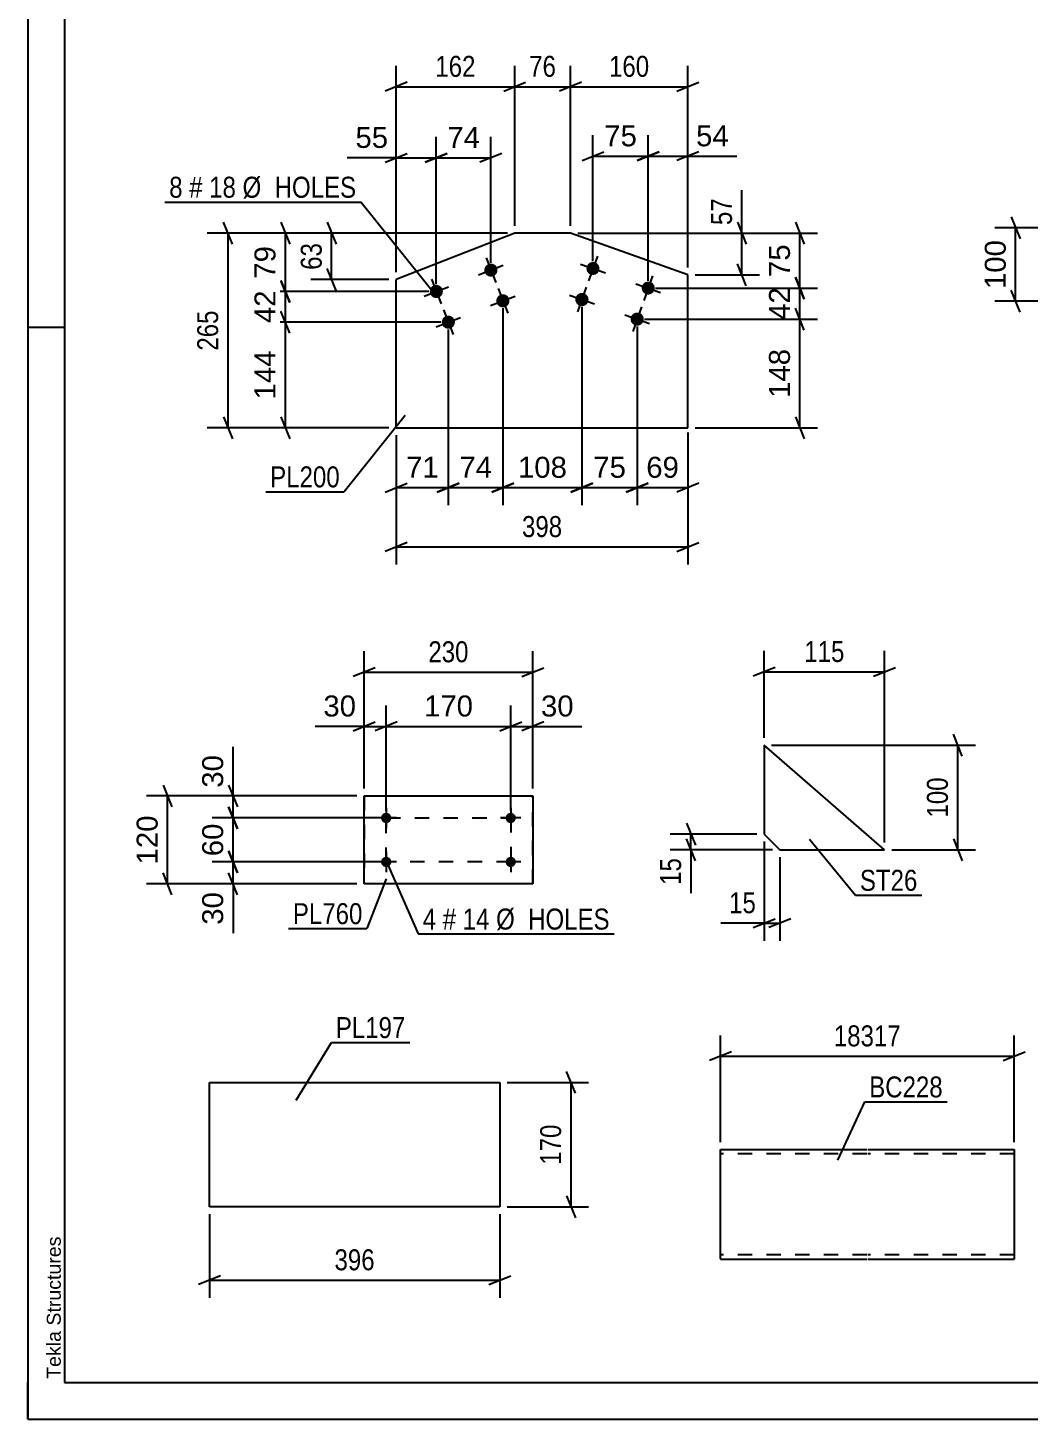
# Model space of a CAD drawing. Header units: millimetres. Extents: x 0 to 420, y 0 to 297.
# Drawn here: x 0 to 136.7, y 0 to 189.9 of the extents above; entities that cross this region are included whole.
import ezdxf

# ---------------------------------------------------------------- set-up
doc = ezdxf.new("R2010")
doc.units = ezdxf.units.MM
doc.linetypes.add('DXK_LINE_DOT2', pattern=[3.9198, 1.9599, -1.9599])
doc.styles.add('Arial', font='ARIAL.TTF', dxfattribs={"height": 0.2})
doc.styles.add('Arial Narrow', font='ARIALN.TTF', dxfattribs={"height": 0.2})

# ---------------------------------------------------------------- blocks, each defined once
blk = doc.blocks.new('Unknown-203774914-1113')
at = {"color": 5, "linetype": 'Continuous'}
for p, q in [((0, 297), (0, 0)), ((5, 292), (5, 5)), ((5, 149), (0, 149)), ((0, 0), (0, 5)), ((5, 5), (415, 5)), ((0, 0), (420, 0))]:
    blk.add_line(p, q, dxfattribs=at)
at = {"color": 174, "linetype": 'Continuous', "style": 'Arial'}
blk.add_text('Tekla Structures', height=1.9102, rotation=90, dxfattribs=at).set_placement((4.5, 5.5))
blk = doc.blocks.new('Part-203774914-8723 - 8711')
at = {"color": 2, "linetype": 'Continuous'}
for p, q in [((94.53, 21.91), (94.53, 36.82)), ((94.53, 36.82), (114.53, 36.82)), ((114.63, 36.82), (134.63, 36.82)), ((134.63, 36.82), (134.63, 21.82)), ((94.53, 21.91), (94.53, 21.82)), ((94.53, 21.82), (114.53, 21.82)), ((114.63, 21.82), (134.63, 21.82))]:
    blk.add_line(p, q, dxfattribs=at)
at = {"color": 7, "linetype": 'DXK_LINE_DOT2'}
for p, q in [((114.53, 36.22), (94.53, 36.22)), ((134.63, 36.22), (114.63, 36.22)), ((134.63, 36.73), (134.63, 36.82)), ((94.53, 22.42), (94.53, 22.46)), ((114.53, 22.42), (94.53, 22.42)), ((134.63, 22.42), (114.63, 22.42)), ((134.63, 22.42), (134.63, 22.46))]:
    blk.add_line(p, q, dxfattribs=at)
blk = doc.blocks.new('Part-203774914-3545 - 3529')
at = {"color": 2, "linetype": 'Continuous'}
for p, q in [((24.78, 28.97), (24.78, 45.97)), ((24.78, 45.97), (64.42, 45.97)), ((64.42, 45.97), (64.42, 28.97)), ((64.42, 28.97), (24.78, 28.97))]:
    blk.add_line(p, q, dxfattribs=at)
blk = doc.blocks.new('Part-203774914-3329 - 3280')
at = {"color": 2, "linetype": 'Continuous'}
for p, q in [((45.91, 73.05), (45.91, 85.05)), ((45.91, 85.05), (45.91, 85.05)), ((45.91, 85.05), (68.91, 85.05)), ((68.91, 85.05), (68.91, 73.05)), ((45.91, 73.05), (45.91, 73.05)), ((68.91, 73.05), (45.91, 73.05))]:
    blk.add_line(p, q, dxfattribs=at)
at = {"color": 7, "linetype": 'DXK_LINE_DOT2'}
for p, q in [((45.91, 85.05), (45.91, 73.05)), ((45.91, 85.05), (45.91, 85.05)), ((68.91, 73.05), (68.91, 85.05)), ((45.91, 73.05), (45.91, 73.05))]:
    blk.add_line(p, q, dxfattribs=at)
blk = doc.blocks.new('Bolt-203774914-3314 - 3280')
at = {"linetype": 'Continuous'}
for points in [[(48.21, 82.05), (48.23, 82.2), (48.27, 82.34), (48.35, 82.46), (48.44, 82.57), (48.56, 82.66), (48.7, 82.72), (48.84, 82.75), (48.99, 82.75), (49.13, 82.72), (49.26, 82.66), (49.38, 82.57), (49.48, 82.46), (49.55, 82.34), (49.6, 82.2), (49.61, 82.05), (49.6, 81.9), (49.55, 81.77), (49.48, 81.64), (49.38, 81.53), (49.26, 81.44), (49.13, 81.38), (48.99, 81.35), (48.84, 81.35), (48.7, 81.38), (48.56, 81.44), (48.44, 81.53), (48.35, 81.64), (48.27, 81.77), (48.23, 81.9)], [(65.21, 82.05), (65.23, 82.2), (65.27, 82.34), (65.35, 82.46), (65.44, 82.57), (65.56, 82.66), (65.7, 82.72), (65.84, 82.75), (65.99, 82.75), (66.13, 82.72), (66.26, 82.66), (66.38, 82.57), (66.48, 82.46), (66.55, 82.34), (66.6, 82.2), (66.61, 82.05), (66.6, 81.9), (66.55, 81.77), (66.48, 81.64), (66.38, 81.53), (66.26, 81.44), (66.13, 81.38), (65.99, 81.35), (65.84, 81.35), (65.7, 81.38), (65.56, 81.44), (65.44, 81.53), (65.35, 81.64), (65.27, 81.77), (65.23, 81.9)], [(48.21, 76.05), (48.23, 76.2), (48.27, 76.34), (48.35, 76.46), (48.44, 76.57), (48.56, 76.66), (48.7, 76.72), (48.84, 76.75), (48.99, 76.75), (49.13, 76.72), (49.26, 76.66), (49.38, 76.57), (49.48, 76.46), (49.55, 76.34), (49.6, 76.2), (49.61, 76.05), (49.6, 75.9), (49.55, 75.77), (49.48, 75.64), (49.38, 75.53), (49.26, 75.44), (49.13, 75.38), (48.99, 75.35), (48.84, 75.35), (48.7, 75.38), (48.56, 75.44), (48.44, 75.53), (48.35, 75.64), (48.27, 75.77), (48.23, 75.9)], [(65.21, 76.05), (65.23, 76.2), (65.27, 76.34), (65.35, 76.46), (65.44, 76.57), (65.56, 76.66), (65.7, 76.72), (65.84, 76.75), (65.99, 76.75), (66.13, 76.72), (66.26, 76.66), (66.38, 76.57), (66.48, 76.46), (66.55, 76.34), (66.6, 76.2), (66.61, 76.05), (66.6, 75.9), (66.55, 75.77), (66.48, 75.64), (66.38, 75.53), (66.26, 75.44), (66.13, 75.38), (65.99, 75.35), (65.84, 75.35), (65.7, 75.38), (65.56, 75.44), (65.44, 75.53), (65.35, 75.64), (65.27, 75.77), (65.23, 75.9)]]:
    blk.add_hatch(color=1, dxfattribs=at).paths.add_polyline_path(points)
at = {"color": 1, "linetype": 'Continuous'}
for p, q in [((50.31, 82.05), (47.51, 82.05)), ((48.91, 83.45), (48.91, 80.65)), ((67.31, 82.05), (64.51, 82.05)), ((65.91, 83.45), (65.91, 80.65)), ((50.31, 76.05), (47.51, 76.05)), ((48.91, 77.45), (48.91, 74.65)), ((67.31, 76.05), (64.51, 76.05)), ((65.91, 77.45), (65.91, 74.65))]:
    blk.add_line(p, q, dxfattribs=at)
blk = doc.blocks.new('Part-203774914-3187 - 3171')
at = {"color": 2, "linetype": 'Continuous'}
for p, q in [((100.51, 91.99), (100.51, 79.85)), ((116.93, 77.7), (100.51, 91.99)), ((100.51, 79.85), (102.65, 77.7)), ((102.65, 77.7), (116.93, 77.7))]:
    blk.add_line(p, q, dxfattribs=at)
blk = doc.blocks.new('Part-203774914-1694 - 1678')
at = {"color": 2, "linetype": 'Continuous'}
for p, q in [((66.45, 161.85), (50.29, 155.52)), ((74.07, 161.85), (66.45, 161.85)), ((90.09, 156.16), (74.07, 161.85)), ((90.09, 135.3), (90.09, 156.16)), ((50.29, 135.3), (50.29, 155.52)), ((50.29, 135.3), (90.09, 135.3))]:
    blk.add_line(p, q, dxfattribs=at)
blk = doc.blocks.new('Bolt-203774914-1699 - 1678')
at = {"linetype": 'Continuous'}
for points in [[(77.98, 156.74, -1), (76.29, 157.34, -1)], [(85.52, 154.07, -1), (83.83, 154.67, -1)], [(76.48, 152.5, -1), (74.78, 153.1, -1)], [(84.02, 149.83, -1), (82.32, 150.43, -1)]]:
    blk.add_hatch(color=1, dxfattribs=at).paths.add_polyline_path(points)
at = {"color": 1, "linetype": 'Continuous'}
for p, q in [((75.44, 157.64), (78.83, 156.44)), ((77.74, 158.74), (76.53, 155.35)), ((85.28, 156.06), (84.07, 152.67)), ((76.23, 154.5), (75.03, 151.11)), ((82.98, 154.97), (86.37, 153.77)), ((73.94, 153.4), (77.33, 152.2)), ((81.48, 150.73), (84.87, 149.53)), ((83.77, 151.82), (82.57, 148.43))]:
    blk.add_line(p, q, dxfattribs=at)
blk = doc.blocks.new('Bolt-203774914-1704 - 1678')
at = {"linetype": 'Continuous'}
for points in [[(64.04, 157.15, -1), (62.37, 156.49, -1)], [(56.59, 154.23, -1), (54.92, 153.58, -1)], [(65.68, 152.96, -1), (64.01, 152.3, -1)], [(58.23, 150.04, -1), (56.56, 149.39, -1)]]:
    blk.add_hatch(color=1, dxfattribs=at).paths.add_polyline_path(points)
at = {"color": 1, "linetype": 'Continuous'}
for p, q in [((62.55, 158.5), (63.86, 155.14)), ((61.53, 156.16), (64.88, 157.48)), ((54.08, 153.25), (57.43, 154.56)), ((55.1, 155.58), (56.41, 152.23)), ((64.19, 154.3), (65.5, 150.95)), ((63.17, 151.97), (66.52, 153.28)), ((55.72, 149.06), (59.07, 150.37)), ((56.74, 151.39), (58.05, 148.04))]:
    blk.add_line(p, q, dxfattribs=at)
blk = doc.blocks.new('Rectangle-203774914-3398 - 3280')
at = {"color": 1, "linetype": 'DXK_LINE_DOT2'}
blk.add_lwpolyline([(48.91, 82.05), (65.91, 82.05), (65.91, 76.05), (48.91, 76.05), (48.91, 82.05)], close=True, dxfattribs=at)
blk = doc.blocks.new('StraightDimension-203774914-2907 - 2888')
at = {"color": 7, "linetype": 'Continuous'}
for p, q in [((134.23, 164.07), (135.43, 161.07)), ((149.74, 162.57), (131.98, 162.57)), ((134.83, 152.57), (134.83, 162.57)), ((135.43, 151.07), (134.23, 154.07)), ((154.97, 152.57), (131.98, 152.57))]:
    blk.add_line(p, q, dxfattribs=at)
at = {"color": 0}
blk.add_wipeout([(134.08, 161.51), (129.88, 161.51), (129.88, 153.64), (134.08, 153.64)], dxfattribs=at)
at = {"color": 3, "style": 'Arial'}
blk.add_text('100', height=2.865, rotation=90.0002, dxfattribs=at).set_placement((133.48, 154.24))
blk = doc.blocks.new('StraightDimension-203774914-8734 - 8711')
at = {"color": 7, "linetype": 'Continuous'}
for p, q in [((94.53, 37.82), (94.53, 52.38)), ((134.63, 37.82), (134.63, 52.38)), ((96.03, 50.13), (93.03, 48.93)), ((94.53, 49.53), (134.63, 49.53)), ((133.13, 48.93), (136.13, 50.13))]:
    blk.add_line(p, q, dxfattribs=at)
at = {"color": 0}
blk.add_wipeout([(119.75, 50.28), (119.75, 54.48), (109.41, 54.48), (109.41, 50.28)], dxfattribs=at)
at = {"color": 3, "style": 'Arial Narrow'}
blk.add_text('18317', height=2.863, dxfattribs=at).set_placement((110.01, 50.88))
blk = doc.blocks.new('StraightDimension-203774914-3547 - 3529')
at = {"color": 7, "linetype": 'Continuous'}
for p, q in [((65.42, 45.97), (76.54, 45.97)), ((74.74, 44.47), (73.54, 47.47)), ((74.14, 28.97), (74.14, 45.97)), ((73.54, 30.47), (74.74, 27.47)), ((65.42, 28.97), (76.54, 28.97))]:
    blk.add_line(p, q, dxfattribs=at)
at = {"color": 0}
blk.add_wipeout([(73.39, 40.81), (69.19, 40.81), (69.19, 34.13), (73.39, 34.13)], dxfattribs=at)
at = {"color": 3, "style": 'Arial Narrow'}
blk.add_text('170', height=2.863, rotation=90.0002, dxfattribs=at).set_placement((72.79, 34.73))
blk = doc.blocks.new('StraightDimension-203774914-3558 - 3529')
at = {"color": 7, "linetype": 'Continuous'}
for p, q in [((24.78, 27.97), (24.78, 16.57)), ((64.42, 27.97), (64.42, 16.57)), ((26.28, 19.57), (23.28, 18.37)), ((62.92, 18.37), (65.92, 19.57)), ((24.78, 18.97), (64.42, 18.97))]:
    blk.add_line(p, q, dxfattribs=at)
at = {"color": 0}
blk.add_wipeout([(47.94, 19.72), (47.94, 23.92), (41.26, 23.92), (41.26, 19.72)], dxfattribs=at)
at = {"color": 3, "style": 'Arial Narrow'}
blk.add_text('396', height=2.863, dxfattribs=at).set_placement((41.86, 20.32))
blk = doc.blocks.new('StraightDimension-203774914-3342 - 3280')
at = {"color": 7, "linetype": 'Continuous'}
for p, q in [((27.41, 83.55), (28.61, 80.55)), ((47.91, 82.05), (25.16, 82.05)), ((28.01, 76.05), (28.01, 82.05)), ((47.91, 76.05), (25.16, 76.05)), ((28.61, 74.55), (27.41, 77.55))]:
    blk.add_line(p, q, dxfattribs=at)
at = {"color": 0}
blk.add_wipeout([(27.26, 81.87), (23.06, 81.87), (23.06, 76.23), (27.26, 76.23)], dxfattribs=at)
at = {"color": 3, "style": 'Arial'}
blk.add_text('60', height=2.865, rotation=90.0002, dxfattribs=at).set_placement((26.66, 76.83))
blk = doc.blocks.new('StraightDimension-203774914-3331 - 3280')
at = {"color": 7, "linetype": 'Continuous'}
for p, q in [((18.47, 86.55), (19.67, 83.55)), ((44.91, 85.05), (16.22, 85.05)), ((19.07, 73.05), (19.07, 85.05)), ((19.67, 71.55), (18.47, 74.55)), ((44.91, 73.05), (16.22, 73.05))]:
    blk.add_line(p, q, dxfattribs=at)
at = {"color": 0}
blk.add_wipeout([(18.32, 82.99), (14.12, 82.99), (14.12, 75.11), (18.32, 75.11)], dxfattribs=at)
at = {"color": 3, "style": 'Arial'}
blk.add_text('120', height=2.865, rotation=90.0002, dxfattribs=at).set_placement((17.72, 75.71))
blk = doc.blocks.new('StraightDimension-203774914-3344 - 3280')
at = {"color": 7, "linetype": 'Continuous'}
for p, q in [((47.91, 76.05), (25.16, 76.05)), ((27.41, 77.55), (28.61, 74.55)), ((28.01, 73.05), (28.01, 76.05)), ((28.61, 71.55), (27.41, 74.55)), ((44.91, 73.05), (25.16, 73.05))]:
    blk.add_line(p, q, dxfattribs=at)
at = {"color": 0}
blk.add_wipeout([(27.26, 72.53), (23.06, 72.53), (23.06, 66.88), (27.26, 66.88)], dxfattribs=at)
at = {"color": 7, "linetype": 'Continuous'}
blk.add_line((28.01, 73.05), (28.01, 66.35), dxfattribs=at)
blk.add_line((28.01, 73.05), (28.01, 66.35), dxfattribs=at)
at = {"color": 3, "style": 'Arial'}
blk.add_text('30', height=2.865, rotation=90.0002, dxfattribs=at).set_placement((26.66, 67.48))
blk = doc.blocks.new('StraightDimension-203774914-3354 - 3280')
at = {"color": 7, "linetype": 'Continuous'}
for p, q in [((27.41, 86.55), (28.61, 83.55)), ((44.91, 85.05), (25.16, 85.05)), ((28.61, 80.55), (27.41, 83.55)), ((28.01, 82.05), (28.01, 85.05)), ((47.91, 82.05), (25.16, 82.05))]:
    blk.add_line(p, q, dxfattribs=at)
at = {"color": 0}
blk.add_wipeout([(27.26, 91.22), (23.06, 91.22), (23.06, 85.58), (27.26, 85.58)], dxfattribs=at)
at = {"color": 7, "linetype": 'Continuous'}
blk.add_line((28.01, 85.05), (28.01, 91.75), dxfattribs=at)
blk.add_line((28.01, 85.05), (28.01, 91.75), dxfattribs=at)
at = {"color": 3, "style": 'Arial'}
blk.add_text('30', height=2.865, rotation=90.0002, dxfattribs=at).set_placement((26.66, 86.18))
blk = doc.blocks.new('StraightDimension-203774914-3365 - 3280')
at = {"color": 7, "linetype": 'Continuous'}
for p, q in [((45.91, 86.05), (45.91, 97.4)), ((48.91, 83.05), (48.91, 97.4)), ((44.41, 93.95), (47.41, 95.15)), ((50.41, 95.15), (47.41, 93.95)), ((45.91, 94.55), (48.91, 94.55))]:
    blk.add_line(p, q, dxfattribs=at)
at = {"color": 0}
blk.add_wipeout([(45.39, 95.3), (45.39, 99.5), (39.74, 99.5), (39.74, 95.3)], dxfattribs=at)
at = {"color": 7, "linetype": 'Continuous'}
blk.add_line((45.91, 94.55), (39.22, 94.55), dxfattribs=at)
blk.add_line((45.91, 94.55), (39.22, 94.55), dxfattribs=at)
at = {"color": 3, "style": 'Arial'}
blk.add_text('30', height=2.865, dxfattribs=at).set_placement((40.34, 95.9))
blk = doc.blocks.new('StraightDimension-203774914-3375 - 3280')
at = {"color": 7, "linetype": 'Continuous'}
for p, q in [((48.91, 83.05), (48.91, 97.4)), ((65.91, 83.05), (65.91, 97.4)), ((50.41, 95.15), (47.41, 93.95)), ((64.41, 93.95), (67.41, 95.15)), ((48.91, 94.55), (65.91, 94.55))]:
    blk.add_line(p, q, dxfattribs=at)
at = {"color": 0}
blk.add_wipeout([(61.35, 95.3), (61.35, 99.5), (53.48, 99.5), (53.48, 95.3)], dxfattribs=at)
at = {"color": 3, "style": 'Arial'}
blk.add_text('170', height=2.865, dxfattribs=at).set_placement((54.08, 95.9))
blk = doc.blocks.new('StraightDimension-203774914-3377 - 3280')
at = {"color": 7, "linetype": 'Continuous'}
for p, q in [((65.91, 83.05), (65.91, 97.4)), ((68.91, 86.05), (68.91, 97.4)), ((64.41, 93.95), (67.41, 95.15)), ((70.41, 95.15), (67.41, 93.95)), ((65.91, 94.55), (68.91, 94.55))]:
    blk.add_line(p, q, dxfattribs=at)
at = {"color": 0}
blk.add_wipeout([(75.08, 95.3), (75.08, 99.5), (69.44, 99.5), (69.44, 95.3)], dxfattribs=at)
at = {"color": 7, "linetype": 'Continuous'}
blk.add_line((68.91, 94.55), (75.61, 94.55), dxfattribs=at)
blk.add_line((68.91, 94.55), (75.61, 94.55), dxfattribs=at)
at = {"color": 3, "style": 'Arial'}
blk.add_text('30', height=2.865, dxfattribs=at).set_placement((70.04, 95.9))
blk = doc.blocks.new('StraightDimension-203774914-3388 - 3280')
at = {"color": 7, "linetype": 'Continuous'}
for p, q in [((45.91, 86.05), (45.91, 104.8)), ((68.91, 86.05), (68.91, 104.8)), ((47.41, 102.55), (44.41, 101.35)), ((67.41, 101.35), (70.41, 102.55)), ((45.91, 101.95), (68.91, 101.95))]:
    blk.add_line(p, q, dxfattribs=at)
at = {"color": 0}
blk.add_wipeout([(60.75, 102.7), (60.75, 106.9), (54.07, 106.9), (54.07, 102.7)], dxfattribs=at)
at = {"color": 3, "style": 'Arial Narrow'}
blk.add_text('230', height=2.863, dxfattribs=at).set_placement((54.67, 103.3))
blk = doc.blocks.new('StraightDimension-203774914-3213 - 3171')
at = {"color": 7, "linetype": 'Continuous'}
for p, q in [((100.51, 92.99), (100.51, 104.84)), ((116.93, 78.7), (116.93, 104.84)), ((102.01, 102.59), (99.01, 101.39)), ((115.43, 101.39), (118.43, 102.59)), ((100.51, 101.99), (116.93, 101.99))]:
    blk.add_line(p, q, dxfattribs=at)
at = {"color": 0}
blk.add_wipeout([(112.06, 102.74), (112.06, 106.94), (105.38, 106.94), (105.38, 102.74)], dxfattribs=at)
at = {"color": 3, "style": 'Arial Narrow'}
blk.add_text('115', height=2.863, dxfattribs=at).set_placement((105.98, 103.34))
blk = doc.blocks.new('StraightDimension-203774914-3189 - 3171')
at = {"color": 7, "linetype": 'Continuous'}
for p, q in [((100.51, 78.85), (100.51, 65.3)), ((102.65, 76.7), (102.65, 65.3)), ((99.01, 67.1), (102.01, 68.3)), ((100.51, 67.7), (102.65, 67.7)), ((104.15, 68.3), (101.15, 67.1))]:
    blk.add_line(p, q, dxfattribs=at)
at = {"color": 0}
blk.add_wipeout([(99.98, 68.45), (99.98, 72.65), (95.12, 72.65), (95.12, 68.45)], dxfattribs=at)
at = {"color": 7, "linetype": 'Continuous'}
blk.add_line((100.51, 67.7), (94.6, 67.7), dxfattribs=at)
blk.add_line((100.51, 67.7), (94.6, 67.7), dxfattribs=at)
at = {"color": 3, "style": 'Arial Narrow'}
blk.add_text('15', height=2.863, dxfattribs=at).set_placement((95.72, 69.05))
blk = doc.blocks.new('StraightDimension-203774914-3223 - 3171')
at = {"color": 7, "linetype": 'Continuous'}
for p, q in [((99.51, 79.85), (87.66, 79.85)), ((89.91, 81.35), (91.11, 78.35)), ((90.51, 77.7), (90.51, 79.85)), ((91.11, 76.2), (89.91, 79.2)), ((101.65, 77.7), (87.66, 77.7))]:
    blk.add_line(p, q, dxfattribs=at)
at = {"color": 0}
blk.add_wipeout([(89.76, 77.18), (85.56, 77.18), (85.56, 72.32), (89.76, 72.32)], dxfattribs=at)
at = {"color": 7, "linetype": 'Continuous'}
blk.add_line((90.51, 77.7), (90.51, 71.8), dxfattribs=at)
blk.add_line((90.51, 77.7), (90.51, 71.8), dxfattribs=at)
at = {"color": 3, "style": 'Arial Narrow'}
blk.add_text('15', height=2.863, rotation=90.0002, dxfattribs=at).set_placement((89.16, 72.92))
blk = doc.blocks.new('StraightDimension-203774914-3201 - 3171')
at = {"color": 7, "linetype": 'Continuous'}
for p, q in [((127.53, 90.49), (126.33, 93.49)), ((101.51, 91.99), (129.33, 91.99)), ((126.93, 77.7), (126.93, 91.99)), ((126.33, 79.2), (127.53, 76.2)), ((117.93, 77.7), (129.33, 77.7))]:
    blk.add_line(p, q, dxfattribs=at)
at = {"color": 0}
blk.add_wipeout([(126.18, 88.19), (121.98, 88.19), (121.98, 81.51), (126.18, 81.51)], dxfattribs=at)
at = {"color": 3, "style": 'Arial Narrow'}
blk.add_text('100', height=2.863, rotation=90.0002, dxfattribs=at).set_placement((125.58, 82.11))
blk = doc.blocks.new('StraightDimension-203774914-1770 - 1678')
at = {"color": 7, "linetype": 'Continuous'}
for p, q in [((50.29, 156.52), (50.29, 175)), ((55.75, 154.9), (55.75, 175)), ((48.79, 171.55), (51.79, 172.75)), ((50.29, 172.15), (55.75, 172.15)), ((57.25, 172.75), (54.25, 171.55))]:
    blk.add_line(p, q, dxfattribs=at)
at = {"color": 0}
blk.add_wipeout([(49.76, 172.9), (49.76, 177.1), (44.12, 177.1), (44.12, 172.9)], dxfattribs=at)
at = {"color": 7, "linetype": 'Continuous'}
blk.add_line((50.29, 172.15), (43.59, 172.15), dxfattribs=at)
blk.add_line((50.29, 172.15), (43.59, 172.15), dxfattribs=at)
at = {"color": 3, "style": 'Arial'}
blk.add_text('55', height=2.865, dxfattribs=at).set_placement((44.72, 173.5))
blk = doc.blocks.new('StraightDimension-203774914-1706 - 1678')
at = {"color": 7, "linetype": 'Continuous'}
for p, q in [((74.07, 162.85), (74.07, 184.7)), ((90.09, 157.16), (90.09, 184.7)), ((75.57, 182.45), (72.57, 181.25)), ((88.59, 181.25), (91.59, 182.45)), ((74.07, 181.85), (90.09, 181.85))]:
    blk.add_line(p, q, dxfattribs=at)
at = {"color": 0}
blk.add_wipeout([(85.42, 182.6), (85.42, 186.8), (78.73, 186.8), (78.73, 182.6)], dxfattribs=at)
at = {"color": 3, "style": 'Arial Narrow'}
blk.add_text('160', height=2.863, dxfattribs=at).set_placement((79.33, 183.2))
blk = doc.blocks.new('StraightDimension-203774914-1865 - 1678')
at = {"color": 7, "linetype": 'Continuous'}
for p, q in [((34.55, 163.35), (35.75, 160.35)), ((65.45, 161.85), (32.3, 161.85)), ((35.15, 153.9), (35.15, 161.85)), ((54.75, 153.9), (32.3, 153.9)), ((35.75, 152.4), (34.55, 155.4))]:
    blk.add_line(p, q, dxfattribs=at)
at = {"color": 0}
blk.add_wipeout([(34.4, 160.7), (30.2, 160.7), (30.2, 155.05), (34.4, 155.05)], dxfattribs=at)
at = {"color": 3, "style": 'Arial'}
blk.add_text('79', height=2.865, rotation=90.0002, dxfattribs=at).set_placement((33.8, 155.65))
blk = doc.blocks.new('StraightDimension-203774914-1726 - 1678')
at = {"color": 7, "linetype": 'Continuous'}
for p, q in [((50.29, 156.52), (50.29, 184.7)), ((66.45, 162.85), (66.45, 184.7)), ((51.79, 182.45), (48.79, 181.25)), ((64.95, 181.25), (67.95, 182.45)), ((50.29, 181.85), (66.45, 181.85))]:
    blk.add_line(p, q, dxfattribs=at)
at = {"color": 0}
blk.add_wipeout([(61.71, 182.6), (61.71, 186.8), (55.02, 186.8), (55.02, 182.6)], dxfattribs=at)
at = {"color": 3, "style": 'Arial Narrow'}
blk.add_text('162', height=2.863, dxfattribs=at).set_placement((55.62, 183.2))
blk = doc.blocks.new('StraightDimension-203774914-1716 - 1678')
at = {"color": 7, "linetype": 'Continuous'}
for p, q in [((66.45, 162.85), (66.45, 184.7)), ((74.07, 162.85), (74.07, 184.7)), ((64.95, 181.25), (67.95, 182.45)), ((75.57, 182.45), (72.57, 181.25)), ((66.45, 181.85), (74.07, 181.85))]:
    blk.add_line(p, q, dxfattribs=at)
at = {"color": 0}
blk.add_wipeout([(72.68, 182.6), (72.68, 186.8), (67.83, 186.8), (67.83, 182.6)], dxfattribs=at)
at = {"color": 3, "style": 'Arial Narrow'}
blk.add_text('76', height=2.863, dxfattribs=at).set_placement((68.43, 183.2))
blk = doc.blocks.new('StraightDimension-203774914-1737 - 1678')
at = {"color": 7, "linetype": 'Continuous'}
for p, q in [((50.29, 134.3), (50.29, 116.64)), ((90.09, 134.3), (90.09, 116.64)), ((51.79, 119.64), (48.79, 118.44)), ((88.59, 118.44), (91.59, 119.64)), ((50.29, 119.04), (90.09, 119.04))]:
    blk.add_line(p, q, dxfattribs=at)
at = {"color": 0}
blk.add_wipeout([(73.53, 119.79), (73.53, 123.99), (66.85, 123.99), (66.85, 119.79)], dxfattribs=at)
at = {"color": 3, "style": 'Arial Narrow'}
blk.add_text('398', height=2.863, dxfattribs=at).set_placement((67.45, 120.39))
blk = doc.blocks.new('StraightDimension-203774914-1742 - 1678')
at = {"color": 7, "linetype": 'Continuous'}
for p, q in [((96.86, 163.35), (98.06, 160.35)), ((75.07, 161.85), (99.86, 161.85)), ((97.46, 156.16), (97.46, 161.85)), ((98.06, 154.66), (96.86, 157.66)), ((91.09, 156.16), (99.86, 156.16))]:
    blk.add_line(p, q, dxfattribs=at)
at = {"color": 0}
blk.add_wipeout([(96.71, 167.23), (92.51, 167.23), (92.51, 162.37), (96.71, 162.37)], dxfattribs=at)
at = {"color": 7, "linetype": 'Continuous'}
blk.add_line((97.46, 161.85), (97.46, 167.75), dxfattribs=at)
blk.add_line((97.46, 161.85), (97.46, 167.75), dxfattribs=at)
at = {"color": 3, "style": 'Arial Narrow'}
blk.add_text('57', height=2.863, rotation=90.0002, dxfattribs=at).set_placement((96.11, 162.97))
blk = doc.blocks.new('StraightDimension-203774914-1800 - 1678')
at = {"color": 7, "linetype": 'Continuous'}
for p, q in [((64.84, 151.63), (64.84, 124.73)), ((75.63, 151.8), (75.63, 124.73)), ((63.34, 126.53), (66.34, 127.73)), ((77.13, 127.73), (74.13, 126.53)), ((64.84, 127.13), (75.63, 127.13))]:
    blk.add_line(p, q, dxfattribs=at)
at = {"color": 0}
blk.add_wipeout([(74.17, 127.88), (74.17, 132.08), (66.3, 132.08), (66.3, 127.88)], dxfattribs=at)
at = {"color": 3, "style": 'Arial'}
blk.add_text('108', height=2.865, dxfattribs=at).set_placement((66.9, 128.48))
blk = doc.blocks.new('StraightDimension-203774914-1751 - 1678')
at = {"color": 7, "linetype": 'Continuous'}
for p, q in [((40.87, 163.35), (42.07, 160.35)), ((65.45, 161.85), (38.62, 161.85)), ((41.47, 155.52), (41.47, 161.85)), ((42.07, 154.02), (40.87, 157.02)), ((49.29, 155.52), (38.62, 155.52))]:
    blk.add_line(p, q, dxfattribs=at)
at = {"color": 0}
blk.add_wipeout([(40.72, 161.11), (36.52, 161.11), (36.52, 156.26), (40.72, 156.26)], dxfattribs=at)
at = {"color": 3, "style": 'Arial Narrow'}
blk.add_text('63', height=2.863, rotation=90.0002, dxfattribs=at).set_placement((40.12, 156.86))
blk = doc.blocks.new('StraightDimension-203774914-1760 - 1678')
at = {"color": 7, "linetype": 'Continuous'}
for p, q in [((55.75, 154.9), (55.75, 175)), ((63.2, 157.82), (63.2, 175)), ((54.25, 171.55), (57.25, 172.75)), ((55.75, 172.15), (63.2, 172.15)), ((64.7, 172.75), (61.7, 171.55))]:
    blk.add_line(p, q, dxfattribs=at)
at = {"color": 0}
blk.add_wipeout([(62.3, 172.9), (62.3, 177.1), (56.66, 177.1), (56.66, 172.9)], dxfattribs=at)
at = {"color": 3, "style": 'Arial'}
blk.add_text('74', height=2.865, dxfattribs=at).set_placement((57.26, 173.5))
blk = doc.blocks.new('StraightDimension-203774914-1781 - 1678')
at = {"color": 7, "linetype": 'Continuous'}
for p, q in [((83.17, 149.13), (83.17, 124.73)), ((90.09, 134.65), (90.09, 124.73)), ((81.67, 126.53), (84.67, 127.73)), ((91.59, 127.73), (88.59, 126.53)), ((83.17, 127.13), (90.09, 127.13))]:
    blk.add_line(p, q, dxfattribs=at)
at = {"color": 0}
blk.add_wipeout([(89.45, 127.88), (89.45, 132.08), (83.81, 132.08), (83.81, 127.88)], dxfattribs=at)
at = {"color": 3, "style": 'Arial'}
blk.add_text('69', height=2.865, dxfattribs=at).set_placement((84.41, 128.48))
blk = doc.blocks.new('StraightDimension-203774914-1792 - 1678')
at = {"color": 7, "linetype": 'Continuous'}
for p, q in [((75.63, 151.8), (75.63, 124.73)), ((83.17, 149.13), (83.17, 124.73)), ((74.13, 126.53), (77.13, 127.73)), ((84.67, 127.73), (81.67, 126.53)), ((75.63, 127.13), (83.17, 127.13))]:
    blk.add_line(p, q, dxfattribs=at)
at = {"color": 0}
blk.add_wipeout([(82.23, 127.88), (82.23, 132.08), (76.58, 132.08), (76.58, 127.88)], dxfattribs=at)
at = {"color": 3, "style": 'Arial'}
blk.add_text('75', height=2.865, dxfattribs=at).set_placement((77.18, 128.48))
blk = doc.blocks.new('StraightDimension-203774914-1808 - 1678')
at = {"color": 7, "linetype": 'Continuous'}
for p, q in [((64.84, 151.63), (64.84, 124.73)), ((57.39, 148.71), (57.39, 124.73)), ((55.89, 126.53), (58.89, 127.73)), ((66.34, 127.73), (63.34, 126.53)), ((57.39, 127.13), (64.84, 127.13))]:
    blk.add_line(p, q, dxfattribs=at)
at = {"color": 0}
blk.add_wipeout([(63.94, 127.88), (63.94, 132.08), (58.3, 132.08), (58.3, 127.88)], dxfattribs=at)
at = {"color": 3, "style": 'Arial'}
blk.add_text('74', height=2.865, dxfattribs=at).set_placement((58.9, 128.48))
blk = doc.blocks.new('StraightDimension-203774914-1816 - 1678')
at = {"color": 7, "linetype": 'Continuous'}
for p, q in [((57.39, 148.71), (57.39, 124.73)), ((50.29, 134.3), (50.29, 124.73)), ((48.79, 126.53), (51.79, 127.73)), ((58.89, 127.73), (55.89, 126.53)), ((50.29, 127.13), (57.39, 127.13))]:
    blk.add_line(p, q, dxfattribs=at)
at = {"color": 0}
blk.add_wipeout([(56.66, 127.88), (56.66, 132.08), (51.02, 132.08), (51.02, 127.88)], dxfattribs=at)
at = {"color": 3, "style": 'Arial'}
blk.add_text('71', height=2.865, dxfattribs=at).set_placement((51.62, 128.48))
blk = doc.blocks.new('StraightDimension-203774914-1823 - 1678')
at = {"color": 7, "linetype": 'Continuous'}
for p, q in [((77.14, 158.04), (77.14, 175.22)), ((84.68, 155.37), (84.68, 175.22)), ((75.64, 171.77), (78.64, 172.97)), ((86.18, 172.97), (83.18, 171.77)), ((77.14, 172.37), (84.68, 172.37))]:
    blk.add_line(p, q, dxfattribs=at)
at = {"color": 0}
blk.add_wipeout([(83.73, 173.12), (83.73, 177.32), (78.08, 177.32), (78.08, 173.12)], dxfattribs=at)
at = {"color": 3, "style": 'Arial'}
blk.add_text('75', height=2.865, dxfattribs=at).set_placement((78.68, 173.72))
blk = doc.blocks.new('StraightDimension-203774914-1833 - 1678')
at = {"color": 7, "linetype": 'Continuous'}
for p, q in [((84.68, 155.37), (84.68, 175.22)), ((90.09, 157.16), (90.09, 175.22)), ((83.18, 171.77), (86.18, 172.97)), ((91.59, 172.97), (88.59, 171.77)), ((84.68, 172.37), (90.09, 172.37))]:
    blk.add_line(p, q, dxfattribs=at)
at = {"color": 0}
blk.add_wipeout([(96.26, 173.12), (96.26, 177.32), (90.61, 177.32), (90.61, 173.12)], dxfattribs=at)
at = {"color": 7, "linetype": 'Continuous'}
blk.add_line((90.09, 172.37), (96.78, 172.37), dxfattribs=at)
blk.add_line((90.09, 172.37), (96.78, 172.37), dxfattribs=at)
at = {"color": 3, "style": 'Arial'}
blk.add_text('54', height=2.865, dxfattribs=at).set_placement((91.21, 173.72))
blk = doc.blocks.new('StraightDimension-203774914-1844 - 1678')
at = {"color": 7, "linetype": 'Continuous'}
for p, q in [((27.93, 160.35), (26.73, 163.35)), ((65.45, 161.85), (24.48, 161.85)), ((27.33, 135.3), (27.33, 161.85)), ((26.73, 136.8), (27.93, 133.8)), ((49.29, 135.3), (24.48, 135.3))]:
    blk.add_line(p, q, dxfattribs=at)
at = {"color": 0}
blk.add_wipeout([(26.58, 151.92), (22.38, 151.92), (22.38, 145.23), (26.58, 145.23)], dxfattribs=at)
at = {"color": 3, "style": 'Arial Narrow'}
blk.add_text('265', height=2.863, rotation=90.0002, dxfattribs=at).set_placement((25.98, 145.83))
blk = doc.blocks.new('StraightDimension-203774914-1851 - 1678')
at = {"color": 7, "linetype": 'Continuous'}
for p, q in [((35.75, 148.21), (34.55, 151.21)), ((56.39, 149.71), (32.3, 149.71)), ((35.15, 135.3), (35.15, 149.71)), ((34.55, 136.8), (35.75, 133.8)), ((49.29, 135.3), (32.3, 135.3))]:
    blk.add_line(p, q, dxfattribs=at)
at = {"color": 0}
blk.add_wipeout([(34.4, 146.44), (30.2, 146.44), (30.2, 138.57), (34.4, 138.57)], dxfattribs=at)
at = {"color": 3, "style": 'Arial'}
blk.add_text('144', height=2.865, rotation=90.0002, dxfattribs=at).set_placement((33.8, 139.17))
blk = doc.blocks.new('StraightDimension-203774914-1857 - 1678')
at = {"color": 7, "linetype": 'Continuous'}
for p, q in [((54.75, 153.9), (32.3, 153.9)), ((34.55, 155.4), (35.75, 152.4)), ((35.15, 149.71), (35.15, 153.9)), ((35.75, 148.21), (34.55, 151.21)), ((56.39, 149.71), (32.3, 149.71))]:
    blk.add_line(p, q, dxfattribs=at)
at = {"color": 0}
blk.add_wipeout([(34.4, 154.63), (30.2, 154.63), (30.2, 148.99), (34.4, 148.99)], dxfattribs=at)
at = {"color": 3, "style": 'Arial'}
blk.add_text('42', height=2.865, rotation=90.0002, dxfattribs=at).set_placement((33.8, 149.59))
blk = doc.blocks.new('StraightDimension-203774914-1874 - 1678')
at = {"color": 7, "linetype": 'Continuous'}
for p, q in [((104.77, 155.87), (105.97, 152.87)), ((85.68, 154.37), (107.77, 154.37)), ((105.37, 150.13), (105.37, 154.37)), ((84.17, 150.13), (107.77, 150.13)), ((105.97, 148.63), (104.77, 151.63))]:
    blk.add_line(p, q, dxfattribs=at)
at = {"color": 0}
blk.add_wipeout([(104.62, 155.07), (100.42, 155.07), (100.42, 149.42), (104.62, 149.42)], dxfattribs=at)
at = {"color": 3, "style": 'Arial'}
blk.add_text('42', height=2.865, rotation=90.0002, dxfattribs=at).set_placement((104.02, 150.02))
blk = doc.blocks.new('StraightDimension-203774914-1882 - 1678')
at = {"color": 7, "linetype": 'Continuous'}
for p, q in [((104.77, 163.35), (105.97, 160.35)), ((75.07, 161.85), (107.77, 161.85)), ((105.37, 154.37), (105.37, 161.85)), ((105.97, 152.87), (104.77, 155.87)), ((85.68, 154.37), (107.77, 154.37))]:
    blk.add_line(p, q, dxfattribs=at)
at = {"color": 0}
blk.add_wipeout([(104.62, 160.93), (100.42, 160.93), (100.42, 155.28), (104.62, 155.28)], dxfattribs=at)
at = {"color": 3, "style": 'Arial'}
blk.add_text('75', height=2.865, rotation=90.0002, dxfattribs=at).set_placement((104.02, 155.88))
blk = doc.blocks.new('StraightDimension-203774914-1890 - 1678')
at = {"color": 7, "linetype": 'Continuous'}
for p, q in [((84.17, 150.13), (107.77, 150.13)), ((105.97, 148.63), (104.77, 151.63)), ((105.37, 135.3), (105.37, 150.13)), ((104.77, 136.8), (105.97, 133.8)), ((91.09, 135.3), (107.77, 135.3))]:
    blk.add_line(p, q, dxfattribs=at)
at = {"color": 0}
blk.add_wipeout([(104.62, 146.65), (100.42, 146.65), (100.42, 138.78), (104.62, 138.78)], dxfattribs=at)
at = {"color": 3, "style": 'Arial'}
blk.add_text('148', height=2.865, rotation=90.0002, dxfattribs=at).set_placement((104.02, 139.38))
blk = doc.blocks.new('Mark-203774914-8719 - 8711')
at = {"color": 0}
blk.add_wipeout([(124.89, 43.91), (124.89, 46.91), (114.84, 46.91), (114.84, 43.91)], dxfattribs=at)
blk.add_wipeout([(124.89, 43.91), (124.89, 46.91), (114.84, 46.91), (114.84, 43.91)], dxfattribs=at)
at = {"color": 30, "linetype": 'Continuous'}
for p, q in [((110.57, 35.34), (114.24, 43.31)), ((114.24, 43.31), (125.49, 43.31))]:
    blk.add_line(p, q, dxfattribs=at)
at = {"color": 3, "style": 'Arial Narrow'}
blk.add_text('BC228', height=2.863, dxfattribs=at).set_placement((114.84, 43.91))
blk = doc.blocks.new('Mark-203774914-3541 - 3529')
at = {"color": 0}
blk.add_wipeout([(51.54, 52.01), (51.54, 55.01), (42.04, 55.01), (42.04, 52.01)], dxfattribs=at)
blk.add_wipeout([(51.54, 52.01), (51.54, 55.01), (42.04, 55.01), (42.04, 52.01)], dxfattribs=at)
at = {"color": 30, "linetype": 'Continuous'}
for p, q in [((36.63, 43.55), (41.44, 51.41)), ((41.44, 51.41), (52.14, 51.41))]:
    blk.add_line(p, q, dxfattribs=at)
at = {"color": 3, "style": 'Arial Narrow'}
blk.add_text('PL197', height=2.863, dxfattribs=at).set_placement((42.04, 52.01))
blk = doc.blocks.new('Mark-203774914-3310 - 3280')
at = {"color": 0}
blk.add_wipeout([(55.73, 66.82), (55.73, 69.82), (53.9, 69.82), (53.9, 66.82)], dxfattribs=at)
blk.add_wipeout([(55.73, 66.82), (55.73, 69.82), (53.9, 69.82), (53.9, 66.82)], dxfattribs=at)
at = {"color": 7, "linetype": 'Continuous'}
blk.add_line((48.81, 76.37), (53.3, 66.22), dxfattribs=at)
at = {"color": 3, "style": 'Arial Narrow'}
blk.add_text('4', height=2.86, dxfattribs=at).set_placement((53.9, 66.82))
at = {"color": 0}
blk.add_wipeout([(58.45, 66.82), (58.45, 69.82), (56.63, 69.82), (56.63, 66.82)], dxfattribs=at)
blk.add_wipeout([(58.45, 66.82), (58.45, 69.82), (56.63, 69.82), (56.63, 66.82)], dxfattribs=at)
blk.add_wipeout([(63.01, 66.82), (63.01, 69.82), (59.35, 69.82), (59.35, 66.82)], dxfattribs=at)
blk.add_wipeout([(63.01, 66.82), (63.01, 69.82), (59.35, 69.82), (59.35, 66.82)], dxfattribs=at)
at = {"color": 3, "style": 'Arial Narrow'}
for s, height, p in [('#', 2.86, (56.63, 66.82)), ('14', 2.863, (59.35, 66.82))]:
    blk.add_text(s, height=height, dxfattribs=at).set_placement(p)
at = {"color": 0}
blk.add_wipeout([(79.44, 66.82), (79.44, 69.82), (63.91, 69.82), (63.91, 66.82)], dxfattribs=at)
blk.add_wipeout([(79.44, 66.82), (79.44, 69.82), (63.91, 69.82), (63.91, 66.82)], dxfattribs=at)
at = {"color": 7, "linetype": 'Continuous'}
blk.add_line((53.3, 66.22), (80.04, 66.22), dxfattribs=at)
at = {"color": 3, "style": 'Arial Narrow'}
blk.add_text('Ø  HOLES', height=2.863, dxfattribs=at).set_placement((63.91, 66.82))
blk = doc.blocks.new('Mark-203774914-3325 - 3280')
at = {"color": 0}
blk.add_wipeout([(45.69, 67.56), (45.69, 70.56), (36.18, 70.56), (36.18, 67.56)], dxfattribs=at)
blk.add_wipeout([(45.69, 67.56), (45.69, 70.56), (36.18, 70.56), (36.18, 67.56)], dxfattribs=at)
at = {"color": 30, "linetype": 'Continuous'}
for p in [(48.91, 73.73), (35.58, 66.96)]:
    blk.add_line(p, (46.29, 66.96), dxfattribs=at)
at = {"color": 3, "style": 'Arial Narrow'}
blk.add_text('PL760', height=2.863, dxfattribs=at).set_placement((36.18, 67.56))
blk = doc.blocks.new('Mark-203774914-3183 - 3171')
at = {"color": 0}
blk.add_wipeout([(121.42, 72.11), (121.42, 75.11), (113.57, 75.11), (113.57, 72.11)], dxfattribs=at)
blk.add_wipeout([(121.42, 72.11), (121.42, 75.11), (113.57, 75.11), (113.57, 72.11)], dxfattribs=at)
at = {"color": 30, "linetype": 'Continuous'}
for p, q in [((106.69, 79.17), (112.97, 71.51)), ((112.97, 71.51), (122.02, 71.51))]:
    blk.add_line(p, q, dxfattribs=at)
at = {"color": 3, "style": 'Arial Narrow'}
blk.add_text('ST26', height=2.863, dxfattribs=at).set_placement((113.57, 72.11))
blk = doc.blocks.new('Mark-203774914-1690 - 1678')
at = {"color": 0}
blk.add_wipeout([(42.58, 127.17), (42.58, 130.17), (33.08, 130.17), (33.08, 127.17)], dxfattribs=at)
blk.add_wipeout([(42.58, 127.17), (42.58, 130.17), (33.08, 130.17), (33.08, 127.17)], dxfattribs=at)
at = {"color": 30, "linetype": 'Continuous'}
for p in [(51.49, 136.97), (32.48, 126.57)]:
    blk.add_line(p, (43.18, 126.57), dxfattribs=at)
at = {"color": 3, "style": 'Arial Narrow'}
blk.add_text('PL200', height=2.863, dxfattribs=at).set_placement((33.08, 127.17))
blk = doc.blocks.new('MarkSet-203774914-1924 - 1678')
at = {"color": 0}
blk.add_wipeout([(21.13, 166.7), (21.13, 169.7), (19.3, 169.7), (19.3, 166.7)], dxfattribs=at)
blk.add_wipeout([(21.13, 166.7), (21.13, 169.7), (19.3, 169.7), (19.3, 166.7)], dxfattribs=at)
at = {"color": 3, "style": 'Arial Narrow'}
blk.add_text('8', height=2.86, dxfattribs=at).set_placement((19.3, 166.7))
at = {"color": 0}
blk.add_wipeout([(23.85, 166.7), (23.85, 169.7), (22.03, 169.7), (22.03, 166.7)], dxfattribs=at)
blk.add_wipeout([(23.85, 166.7), (23.85, 169.7), (22.03, 169.7), (22.03, 166.7)], dxfattribs=at)
blk.add_wipeout([(28.41, 166.7), (28.41, 169.7), (24.75, 169.7), (24.75, 166.7)], dxfattribs=at)
blk.add_wipeout([(28.41, 166.7), (28.41, 169.7), (24.75, 169.7), (24.75, 166.7)], dxfattribs=at)
at = {"color": 3, "style": 'Arial Narrow'}
for s, height, p in [('#', 2.86, (22.03, 166.7)), ('18', 2.863, (24.75, 166.7))]:
    blk.add_text(s, height=height, dxfattribs=at).set_placement(p)
at = {"color": 0}
blk.add_wipeout([(44.84, 166.7), (44.84, 169.7), (29.31, 169.7), (29.31, 166.7)], dxfattribs=at)
blk.add_wipeout([(44.84, 166.7), (44.84, 169.7), (29.31, 169.7), (29.31, 166.7)], dxfattribs=at)
at = {"color": 7, "linetype": 'Continuous'}
for p in [(18.7, 166.1), (55.68, 153.37)]:
    blk.add_line(p, (45.44, 166.1), dxfattribs=at)
at = {"color": 3, "style": 'Arial Narrow'}
blk.add_text('Ø  HOLES', height=2.863, dxfattribs=at).set_placement((29.31, 166.7))

msp = doc.modelspace()

# ---------------------------------------------------------------- block references
for name in ['Unknown-203774914-1113', 'Part-203774914-1694 - 1678', 'Bolt-203774914-1704 - 1678', 'Bolt-203774914-1699 - 1678', 'Part-203774914-3187 - 3171', 'Part-203774914-3329 - 3280', 'Bolt-203774914-3314 - 3280', 'Rectangle-203774914-3398 - 3280', 'Part-203774914-3545 - 3529', 'Part-203774914-8723 - 8711']:
    msp.add_blockref(name, (0, 0))

# ---------------------------------------------------------------- next in the draw order: block references
for name in ['StraightDimension-203774914-1706 - 1678', 'StraightDimension-203774914-1770 - 1678', 'StraightDimension-203774914-2907 - 2888', 'StraightDimension-203774914-1737 - 1678', 'StraightDimension-203774914-3213 - 3171', 'StraightDimension-203774914-3342 - 3280', 'Mark-203774914-3541 - 3529', 'StraightDimension-203774914-8734 - 8711', 'StraightDimension-203774914-3547 - 3529']:
    msp.add_blockref(name, (0, 0))

# ---------------------------------------------------------------- next in the draw order: block references
for name in ['StraightDimension-203774914-1865 - 1678', 'StraightDimension-203774914-1781 - 1678', 'StraightDimension-203774914-3331 - 3280', 'StraightDimension-203774914-3189 - 3171', 'Mark-203774914-8719 - 8711', 'StraightDimension-203774914-3558 - 3529']:
    msp.add_blockref(name, (0, 0))

# ---------------------------------------------------------------- next in the draw order: block references
for name in ['StraightDimension-203774914-1726 - 1678', 'StraightDimension-203774914-1800 - 1678', 'StraightDimension-203774914-3354 - 3280', 'StraightDimension-203774914-3223 - 3171', 'StraightDimension-203774914-3344 - 3280']:
    msp.add_blockref(name, (0, 0))

# ---------------------------------------------------------------- next in the draw order: block references
for name in ['StraightDimension-203774914-1716 - 1678', 'StraightDimension-203774914-1808 - 1678', 'StraightDimension-203774914-1792 - 1678', 'StraightDimension-203774914-3365 - 3280', 'StraightDimension-203774914-3201 - 3171', 'Mark-203774914-3310 - 3280']:
    msp.add_blockref(name, (0, 0))

# ---------------------------------------------------------------- next in the draw order: block references
for name in ['StraightDimension-203774914-1742 - 1678', 'StraightDimension-203774914-1751 - 1678', 'StraightDimension-203774914-1816 - 1678', 'StraightDimension-203774914-3375 - 3280', 'Mark-203774914-3183 - 3171', 'Mark-203774914-3325 - 3280']:
    msp.add_blockref(name, (0, 0))

# ---------------------------------------------------------------- next in the draw order: block references
for name in ['StraightDimension-203774914-1760 - 1678', 'StraightDimension-203774914-1823 - 1678', 'StraightDimension-203774914-3377 - 3280']:
    msp.add_blockref(name, (0, 0))

# ---------------------------------------------------------------- next in the draw order: block references
for name in ['StraightDimension-203774914-1833 - 1678', 'StraightDimension-203774914-1844 - 1678', 'StraightDimension-203774914-3388 - 3280']:
    msp.add_blockref(name, (0, 0))

# ---------------------------------------------------------------- next in the draw order: block references
for name in ['StraightDimension-203774914-1874 - 1678', 'StraightDimension-203774914-1851 - 1678']:
    msp.add_blockref(name, (0, 0))

# ---------------------------------------------------------------- next in the draw order: block references
for name in ['StraightDimension-203774914-1882 - 1678', 'StraightDimension-203774914-1857 - 1678', 'StraightDimension-203774914-1890 - 1678', 'Mark-203774914-1690 - 1678']:
    msp.add_blockref(name, (0, 0))

# ---------------------------------------------------------------- next in the draw order: block references
msp.add_blockref('MarkSet-203774914-1924 - 1678', (0, 0))

doc.saveas('drawing.dxf')
